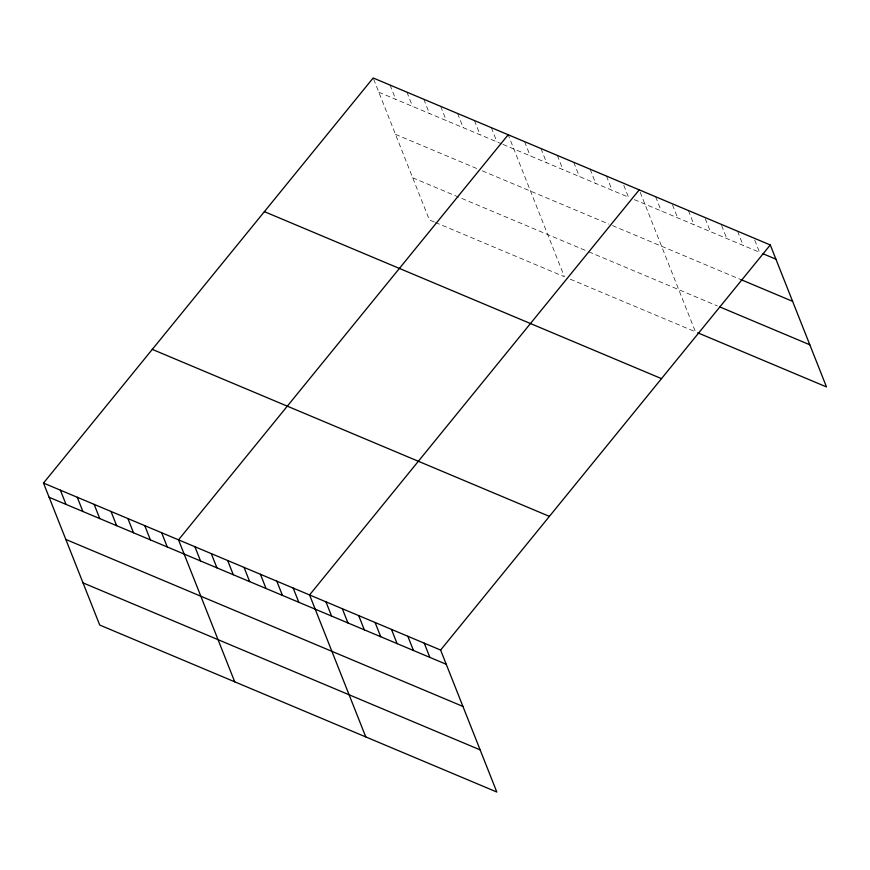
<?xml version="1.0" encoding="UTF-8"?>
<svg xmlns="http://www.w3.org/2000/svg" width="870" height="870" viewBox="0 0 870 870"><rect width="100%" height="100%" fill="white"/><g stroke="black" fill="none" stroke-linecap="round" stroke-linejoin="round"><path stroke-width="0.65" stroke-dasharray="4.35 3.26" d="M378.809 92.198L501.772 143.898M502.98 144.409L628.488 197.185L622.866 182.961M634.339 199.643L759.543 252.289L754.377 239.25M395.502 134.35L477.478 168.823M482.295 170.846L608.913 224.09M612.426 225.569L741.131 279.694M412.695 177.784L587.5 251.289M588.664 251.789L717.369 305.903M434.217 221.97L429.388 219.947L373.176 77.974M435.413 222.481L564.412 276.725L508.667 135.927M570.252 279.183L695.456 331.829L639.243 189.856M737.521 231.181L743.154 245.405M721.611 225.482L726.776 238.521M705.233 218.587L710.398 231.627M688.387 210.518L694.021 224.743M672.477 204.809L677.632 217.848M655.621 196.74L661.254 210.964M606.477 176.077L612.11 190.302M590.099 169.182L595.732 183.407M573.721 162.298L579.355 176.523M557.333 155.415L562.966 169.639M540.955 148.52L546.588 162.744M524.577 141.636L530.211 155.86M491.322 127.651L496.944 141.875M474.444 120.549L480.077 134.774M457.566 113.459L463.199 127.683M440.688 106.357L446.321 120.582M423.81 99.256L429.443 113.481M406.932 92.166L412.565 106.39M390.054 85.064L395.687 99.289"/><path stroke-width="1.3" d="M43.5 483.067L440.611 650.053L496.824 792.026L99.713 625.041L43.5 483.067L373.176 77.974L770.287 244.959L826.5 386.933L697.794 332.808M508.2 134.741L178.513 539.846L234.726 681.819M639.243 189.856L309.568 594.949L365.781 736.923M440.611 650.053L770.287 244.959M763.044 253.768L775.92 259.184M741.131 279.694L792.613 301.335M719.718 306.892L809.807 344.781M264.382 211.649L661.494 378.635M152.293 349.381L549.405 516.378M49.133 497.292L446.245 664.278M65.826 539.443L462.938 706.44M83.02 582.878L480.131 749.875M424.234 643.169L429.856 657.394M407.845 636.274L413.478 650.499M391.467 629.391L397.101 643.615M375.09 622.496L380.723 636.72M358.701 615.612L364.334 629.836M342.323 608.728L347.956 622.953M325.945 601.833L331.579 616.058M293.179 588.055L298.812 602.279M276.801 581.171L282.435 595.395M260.424 574.287L266.057 588.511M244.046 567.392L249.668 581.617M227.657 560.508L233.29 574.733M211.279 553.614L216.913 567.838M194.902 546.73L200.535 560.954M161.635 532.744L167.268 546.969M144.768 525.643L150.39 539.868M127.89 518.553L133.512 532.777M111.012 511.451L116.645 525.676M94.134 504.361L99.767 518.585M77.256 497.259L82.889 511.484M60.378 490.158L66.011 504.382"/></g></svg>
